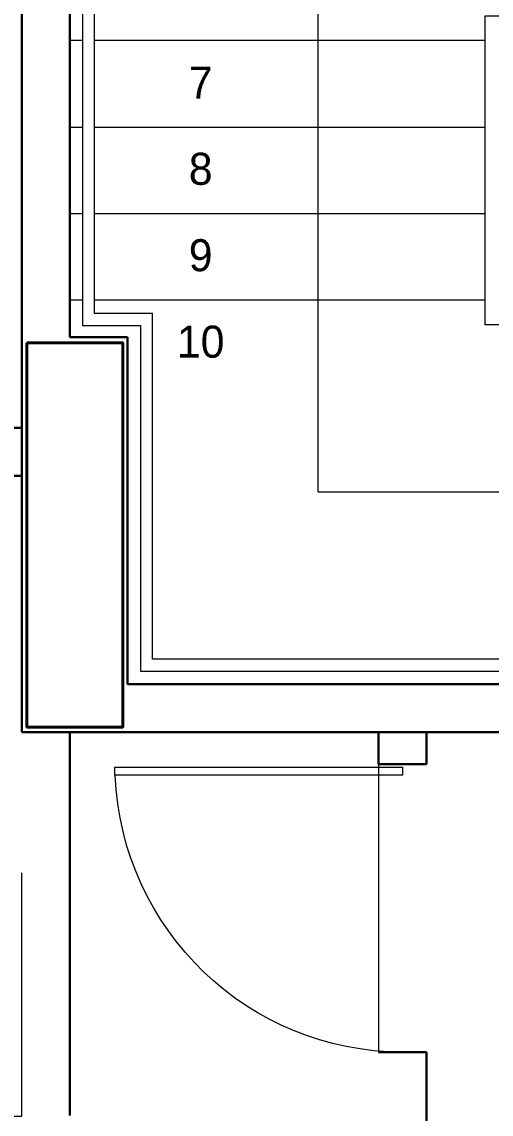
# Model space of a CAD drawing. Header units: metres. Extents: x -4.2 to 85, y -21.1 to 42.
# Drawn here: x 27.274 to 28.741, y 21.945 to 25.358 of the extents above; entities that cross this region are included whole.
import ezdxf

# ---------------------------------------------------------------- set-up
doc = ezdxf.new("R2010")
doc.units = ezdxf.units.M
doc.header["$MEASUREMENT"] = 0
doc.linetypes.add('DGN Style 2', pattern=[1.465602, 0.879361, -0.586241])
for name, color, linetype, lineweight in [('34 - Mobiliário', 7, 'Continuous', 0), ('57 - Altimetria de Terrenos', 7, 'Continuous', 0), ('7 - Alvenaria', 7, 'Continuous', 0), ('8 - Projeção Abaixo', 7, 'Continuous', 0), ('Level 19-1', 7, 'Continuous', 0)]:
    doc.layers.add(name, color=color, linetype=linetype, lineweight=lineweight)
doc.styles.add('Style-INTL_ENGINEERING', font='INTL_ENGINEERING.shx')

# ---------------------------------------------------------------- blocks, each defined once
blk = doc.blocks.new('P80D')
at = {"color": 7, "linetype": 'Continuous', "lineweight": 13}
for p, q in [((0.035, 0.975), (0.01, 0.975)), ((0.01, 0.975), (0.01, 0.075)), ((0.035, 0.075), (0.035, 0.975)), ((0.01, 0.075), (0.035, 0.075))]:
    blk.add_line(p, q, dxfattribs=at)
at = {"color": 7, "linetype": 'Continuous', "lineweight": 30}
for p, q in [((0, 0), (0, 0.15)), ((0.9, 0), (0.9, 0.15))]:
    blk.add_line(p, q, dxfattribs=at)
at = {"color": 7, "linetype": 'Continuous', "lineweight": 13}
blk.add_ellipse((-0.0046, 0.0749), major_axis=(0.9046, 0), ratio=0.995042, start_param=6.283183, end_param=7.810215, dxfattribs=at)
blk = doc.blocks.new('pilotis_as built')
at = {"layer": '34 - Mobiliário', "color": 7, "linetype": 'Continuous', "lineweight": 30}
for p, q in [((0, -3.5856), (0, 0)), ((0.15, -2.3516), (0.15, -1.03)), ((0.3307, -2.3516), (0.15, -2.3516)), ((0.3307, -3.4356), (0.3307, -2.3516)), ((4.0764, -3.4356), (0.3307, -3.4356)), ((0, -3.5856), (1.1157, -3.5856)), ((1.1157, -3.6856), (1.1157, -3.5856)), ((1.2657, -3.6856), (1.2657, -3.5856)), ((1.2657, -3.5856), (3.1657, -3.5856)), ((1.1157, -3.6856), (1.2657, -3.6856)), ((1.1157, -4.5856), (1.2657, -4.5856)), ((1.2657, -4.5856), (1.2657, -4.8))]:
    blk.add_line(p, q, dxfattribs=at)
at = {"layer": '34 - Mobiliário', "color": 230, "linetype": 'Continuous', "lineweight": 0}
for p, q in [((0.9264, -2.8356), (0.9264, -0.8256)), ((0.19, -1.4256), (0.15, -1.4256)), ((1.4489, -1.4256), (0.2275, -1.4256)), ((0.15, -1.6956), (0.19, -1.6956)), ((0.2275, -1.6956), (1.4489, -1.6956)), ((0.15, -1.9656), (0.19, -1.9656)), ((0.2275, -1.9656), (1.4489, -1.9656)), ((0.15, -2.2356), (0.19, -2.2356)), ((0.2275, -2.2356), (1.4489, -2.2356)), ((0.9264, -2.8356), (3.4764, -2.8356))]:
    blk.add_line(p, q, dxfattribs=at)
at = {"layer": '34 - Mobiliário', "color": 7, "linetype": 'Continuous', "lineweight": 0}
blk.add_line((1.1157, -3.6856), (1.1157, -4.5856), dxfattribs=at)
at = {"layer": '34 - Mobiliário', "color": 171, "linetype": 'Continuous', "lineweight": 13, "flags": 128}
for points in [[(2.8764, -0.19), (1.0707, -0.19), (1.0707, -0.27), (0.2707, -0.27), (0.2707, -1.07), (0.19, -1.07), (0.19, -2.315), (0.3707, -2.315), (0.3707, -3.3956), (4.0364, -3.3956), (4.0364, -2.2356), (3.9989, -2.2356), (3.9989, -3.3581), (0.4082, -3.3581), (0.4082, -2.2775), (0.2275, -2.2775), (0.2275, -1.1075), (0.3082, -1.1075), (0.3082, -0.3075), (1.1082, -0.3075), (1.1082, -0.2275), (2.8764, -0.2275)], [(2.9539, -2.3131), (1.4489, -2.3131), (1.4489, -1.3481), (2.9539, -1.3481)]]:
    blk.add_lwpolyline(points, close=True, dxfattribs=at)
at = {"layer": '34 - Mobiliário', "color": 2, "linetype": 'Continuous', "lineweight": 40, "flags": 128}
blk.add_lwpolyline([(0.0157, -2.37), (0.3157, -2.37), (0.3157, -3.57), (0.0157, -3.57)], close=True, dxfattribs=at)
at = {"layer": '57 - Altimetria de Terrenos', "color": 7, "linetype": 'Continuous', "lineweight": 30}
for p, q in [((0, -2.6356), (0, 0)), ((0.15, -2.3516), (0.15, -1.03)), ((0.3307, -2.3516), (0.15, -2.3516)), ((0.3307, -3.4356), (0.3307, -2.3516)), ((0, -3.5856), (0, -2.7856)), ((4.0764, -3.4356), (0.3307, -3.4356)), ((0.1497, -3.5856), (4.4264, -3.5856))]:
    blk.add_line(p, q, dxfattribs=at)
at = {"layer": '57 - Altimetria de Terrenos', "color": 230, "linetype": 'Continuous', "lineweight": 0}
for p, q in [((0.9264, -2.8356), (0.9264, -0.8256)), ((0.19, -1.4256), (0.15, -1.4256)), ((1.4489, -1.4256), (0.2275, -1.4256)), ((0.15, -1.6956), (0.19, -1.6956)), ((0.2275, -1.6956), (1.4489, -1.6956)), ((0.15, -1.9656), (0.19, -1.9656)), ((0.2275, -1.9656), (1.4489, -1.9656)), ((0.15, -2.2356), (0.19, -2.2356)), ((0.2275, -2.2356), (1.4489, -2.2356)), ((0.9264, -2.8356), (3.4764, -2.8356))]:
    blk.add_line(p, q, dxfattribs=at)
at = {"layer": '57 - Altimetria de Terrenos', "color": 171, "linetype": 'Continuous', "lineweight": 13, "flags": 128}
for points in [[(2.8764, -0.19), (1.0707, -0.19), (1.0707, -0.27), (0.2707, -0.27), (0.2707, -1.07), (0.19, -1.07), (0.19, -2.315), (0.3707, -2.315), (0.3707, -3.3956), (4.0364, -3.3956), (4.0364, -1.9656), (3.9989, -1.9656), (3.9989, -3.3581), (0.4082, -3.3581), (0.4082, -2.2775), (0.2275, -2.2775), (0.2275, -1.1075), (0.3082, -1.1075), (0.3082, -0.3075), (1.1082, -0.3075), (1.1082, -0.2275), (2.8764, -0.2275)], [(2.9539, -2.3131), (1.4489, -2.3131), (1.4489, -1.3481), (2.9539, -1.3481)]]:
    blk.add_lwpolyline(points, close=True, dxfattribs=at)
at = {"layer": '57 - Altimetria de Terrenos', "color": 131, "linetype": 'Continuous', "lineweight": 40, "flags": 128}
blk.add_lwpolyline([(0.0157, -2.37), (0.3157, -2.37), (0.3157, -3.57), (0.0157, -3.57)], close=True, dxfattribs=at)
at = {"layer": '8 - Projeção Abaixo', "color": 7, "linetype": 'DGN Style 2', "lineweight": 0, "flags": 128}
blk.add_lwpolyline([(6.4515, -4.7856), (10.7607, -4.7856), (10.7607, -4.0356), (19.5907, -4.0356), (19.5907, -5.4356), (23.3507, -5.4356), (23.3507, -12.1456), (22.6507, -12.1456), (22.6507, -12.6456), (22.1007, -13.1956), (12.5729, -13.1956), (11.9529, -13.8156), (4.6376, -13.8156), (4.42, -13.5984), (2.0315, -13.5984), (1.8139, -13.8156), (-5.5014, -13.8156), (-6.1214, -13.1956), (-15.6493, -13.1956), (-16.1993, -12.6456), (-16.1993, -12.1456), (-16.8993, -12.1456), (-16.8993, -5.4356), (-13.1393, -5.4356), (-13.1393, -4.0356), (-4.3093, -4.0356), (-4.3093, -4.7856), (0, -4.7856), (0, 0), (6.4503, 0), (6.4515, -4.7856)], dxfattribs=at)
at = {"layer": 'Level 19-1', "color": 7, "linetype": 'Continuous', "lineweight": 30}
for p, q in [((0, -2.6356), (-0.3548, -2.6356)), ((0, -2.7856), (-0.3548, -2.7856)), ((0.1497, -3.5856), (0.1497, -4.7833))]:
    blk.add_line(p, q, dxfattribs=at)
at = {"layer": '34 - Mobiliário', "color": 172, "linetype": 'Continuous', "lineweight": 0, "yscale": -0.9999999999999998, "rotation": 270.0002668047177}
blk.add_blockref('P80D', (1.2657, -3.6856), dxfattribs=at)
at = {"layer": '7 - Alvenaria', "color": 2, "linetype": 'Continuous', "lineweight": 13, "char_height": 0.1, "attachment_point": 5, "line_spacing_factor": 1.200006, "style": 'Style-INTL_ENGINEERING'}
for s, insert in [('7\\P', (0.5593, -1.5567)), ('8\\P', (0.5593, -1.8267)), ('9\\P', (0.5593, -2.0967)), ('10\\P', (0.5593, -2.3667))]:
    blk.add_mtext(s, dxfattribs=dict(at, insert=insert))

msp = doc.modelspace()

# ---------------------------------------------------------------- block references
at = {"color": 1, "linetype": 'Continuous', "lineweight": 13}
msp.add_blockref('pilotis_as built', (27.2738, 26.7246), dxfattribs=at)

# ---------------------------------------------------------------- texts
at = {"layer": '7 - Alvenaria', "color": 2, "linetype": 'Continuous', "lineweight": 13, "char_height": 0.1, "attachment_point": 5, "line_spacing_factor": 1.200006, "style": 'Style-INTL_ENGINEERING'}
for s, insert in [('7\\P', (27.8331, 25.168)), ('8\\P', (27.8331, 24.898)), ('9\\P', (27.8331, 24.628)), ('10\\P', (27.8331, 24.358))]:
    msp.add_mtext(s, dxfattribs=dict(at, insert=insert))

doc.saveas('drawing.dxf')
